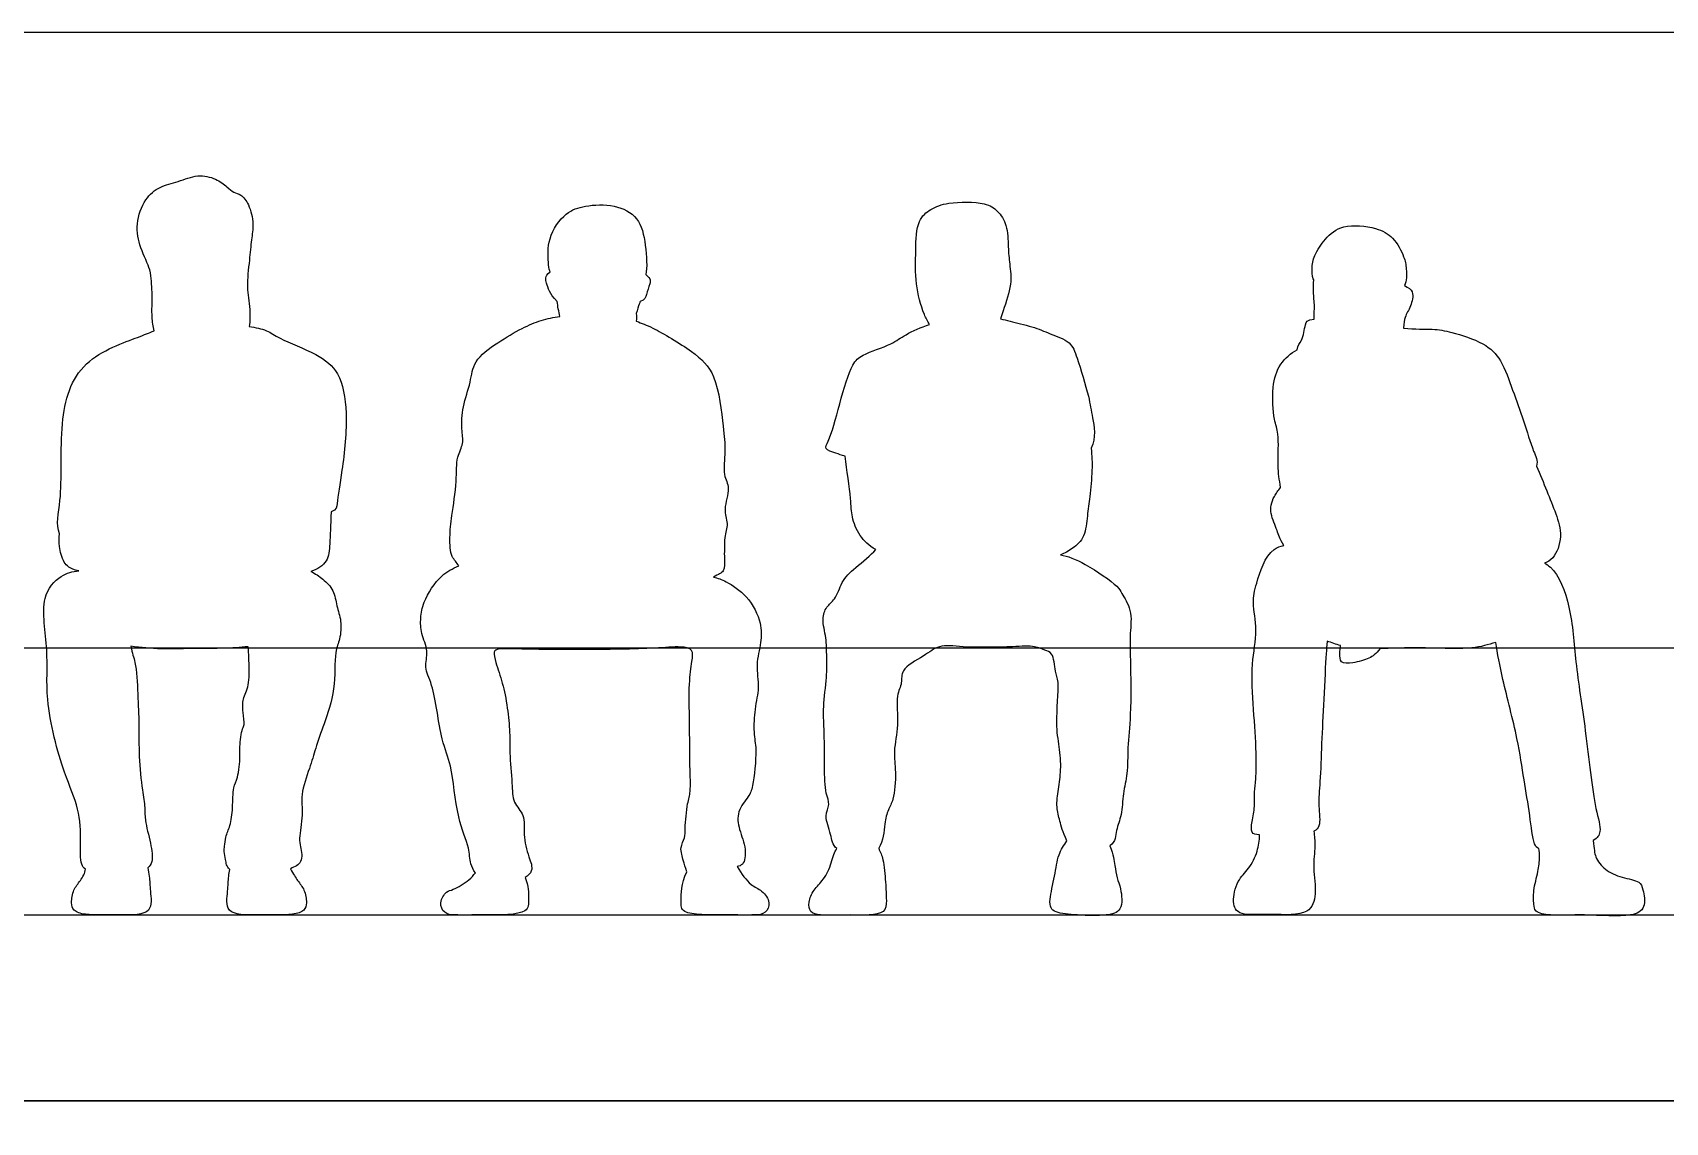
# Model space of a CAD drawing. Header units: millimetres. Extents: x 11.2 to 50.9, y -0.3 to 14.1.
# Drawn here: x 21.341 to 24.134, y 1.969 to 3.835 of the extents above; entities that cross this region are included whole.
import ezdxf

# ---------------------------------------------------------------- set-up
doc = ezdxf.new("R2010")
doc.units = ezdxf.units.MM
for name, color, linetype, true_color in [('AG-DIAGRAM', 7, 'Continuous', 0xfecc66), ('AG-GUIDES', 7, 'Continuous', 0xcccccc), ('AG-OUTLINE', 7, 'Continuous', 0x8000ff), ('X-VPRT', 6, 'Continuous', 0xff00ff)]:
    doc.layers.add(name, color=color, linetype=linetype, true_color=true_color)

msp = doc.modelspace()

# ---------------------------------------------------------------- linework, layer by layer
at = {"layer": 'AG-DIAGRAM'}
msp.add_line((21.2731, 2.3243), (28.6599, 2.3243), dxfattribs=at)
at = {"layer": 'AG-GUIDES'}
msp.add_line((21.2731, 2.7815), (24.8739, 2.7815), dxfattribs=at)
at = {"layer": 'AG-OUTLINE'}
for points, knots in [([(21.5439, 3.4091), (21.5435, 3.4156), (21.543, 3.4293), (21.5237, 3.4665), (21.5163, 3.5069), (21.5314, 3.5504), (21.5578, 3.572), (21.59, 3.579), (21.6226, 3.5927), (21.654, 3.5857), (21.673, 3.5711), (21.6844, 3.5609), (21.6983, 3.5578), (21.7121, 3.54), (21.7197, 3.507), (21.7147, 3.4797), (21.7119, 3.4449), (21.706, 3.398), (21.7131, 3.3683), (21.7126, 3.3417), (21.7114, 3.3314)], [-8.390422, -8.390422, -8.390422, -8.390422, -8.137648, -7.772835, -7.402657, -7.024653, -6.698938, -6.372357, -6.034158, -5.716756, -5.438255, -5.218706, -5.01267, -4.748896, -4.418633, -4.118182, -3.77884, -3.389691, -3.035135, -2.811911, -2.811911, -2.811911, -2.811911]), ([(22.226, 3.4252), (22.2239, 3.4316), (22.2231, 3.4413), (22.2207, 3.4843), (22.2515, 3.5278), (22.2862, 3.5394), (22.3362, 3.5417), (22.38, 3.5198), (22.39, 3.4725), (22.3926, 3.4315), (22.3897, 3.4207)], [4.539333, 4.539333, 4.539333, 4.539333, 4.772093, 5.134048, 5.539923, 5.879943, 6.279319, 6.657624, 7.052574, 7.455922, 7.455922, 7.455922, 7.455922]), ([(22.8752, 3.3352), (22.8719, 3.3404), (22.8617, 3.3609), (22.8503, 3.405), (22.8518, 3.4605), (22.8527, 3.5128), (22.8776, 3.5339), (22.9076, 3.5452), (22.9696, 3.5454), (22.9925, 3.5304), (23.0094, 3.5051), (23.0094, 3.4677), (23.0123, 3.4384), (23.017, 3.4027), (23.0045, 3.3695), (22.9985, 3.3494), (22.9969, 3.3449)], [0.483541, 0.483541, 0.483541, 0.483541, 0.642057, 1.042659, 1.458122, 1.842905, 2.13324, 2.445788, 2.869184, 3.149411, 3.439598, 3.770187, 4.068507, 4.389503, 4.7642, 4.873976, 4.873976, 4.873976, 4.873976]), ([(23.5327, 3.4117), (23.5314, 3.4114), (23.5282, 3.4327), (23.5333, 3.4537), (23.5519, 3.4831), (23.5817, 3.5081), (23.6391, 3.502), (23.6697, 3.4855), (23.6879, 3.4514), (23.6916, 3.4312), (23.6919, 3.4092), (23.6878, 3.4016)], [2.22951, 2.22951, 2.22951, 2.22951, 2.47308, 2.760157, 3.093436, 3.447762, 3.869264, 4.194677, 4.544764, 4.810389, 5.106987, 5.106987, 5.106987, 5.106987]), ([(21.5489, 3.3241), (21.5467, 3.3319), (21.5441, 3.3514), (21.546, 3.3834), (21.5444, 3.4018), (21.5439, 3.4091)], [-0.8619457, -0.8619457, -0.8619457, -0.8619457, -0.6315094, -0.2869113, 0, 0, 0, 0]), ([(22.2381, 3.3746), (22.2246, 3.3878), (22.2208, 3.4054), (22.2164, 3.4173), (22.226, 3.4252)], [-1.100025, -1.100025, -1.100025, -1.100025, -0.487386, 0, 0, 0, 0]), ([(22.3897, 3.4207), (22.3993, 3.413), (22.3965, 3.4045), (22.3908, 3.387), (22.3889, 3.3772), (22.3804, 3.3744)], [-1.160636, -1.160636, -1.160636, -1.160636, -0.802569, -0.350214, 0, 0, 0, 0]), ([(23.5332, 3.3441), (23.5331, 3.3551), (23.5347, 3.3661), (23.5314, 3.3909), (23.5322, 3.4047), (23.5327, 3.4117)], [-0.8319261, -0.8319261, -0.8319261, -0.8319261, -0.5701591, -0.2762647, 0, 0, 0, 0]), ([(23.6878, 3.4016), (23.7029, 3.3952), (23.7029, 3.3773), (23.6943, 3.357), (23.687, 3.3462), (23.6862, 3.3289)], [-1.681132, -1.681132, -1.681132, -1.681132, -1.113637, -0.502654, 0, 0, 0, 0]), ([(22.3804, 3.3744), (22.3797, 3.3728), (22.3782, 3.3706), (22.3754, 3.3605), (22.3736, 3.3538)], [-2.9836983, -2.9836983, -2.9836983, -2.9836983, -2.8533898, -2.6689204, -2.6689204, -2.6689204, -2.6689204]), ([(21.7114, 3.3314), (21.7221, 3.3302), (21.7427, 3.3258), (21.7635, 3.3093), (21.8278, 3.286), (21.8683, 3.2534), (21.881, 3.1817), (21.8718, 3.0889), (21.8609, 3.0317), (21.861, 3.0181), (21.8516, 3.0145)], [-5.366824, -5.366824, -5.366824, -5.366824, -5.0497, -4.745152, -4.265271, -3.850232, -3.364082, -2.782145, -2.337045, -2.121888, -2.121888, -2.121888, -2.121888]), ([(22.0699, 2.922), (22.0662, 2.9281), (22.0554, 2.9368), (22.0539, 2.9723), (22.0577, 3.0082), (22.0672, 3.0658), (22.0648, 3.1074), (22.0793, 3.1312), (22.0738, 3.1569), (22.0758, 3.195), (22.091, 3.2359), (22.0941, 3.2741), (22.1367, 3.3048), (22.1772, 3.3287), (22.2103, 3.3431), (22.2321, 3.3474), (22.2428, 3.3485)], [1.899102, 1.899102, 1.899102, 1.899102, 2.141932, 2.469216, 2.823051, 3.262029, 3.631328, 3.918065, 4.202388, 4.555906, 4.935169, 5.278883, 5.682137, 6.081399, 6.423215, 6.749208, 6.749208, 6.749208, 6.749208]), ([(22.3736, 3.3407), (22.3832, 3.3372), (22.4024, 3.3303), (22.4716, 3.2892), (22.5126, 3.251), (22.5222, 3.16), (22.5271, 3.1203), (22.5208, 3.0776), (22.5357, 3.0553), (22.5214, 3.0192), (22.5318, 2.9947), (22.524, 2.971), (22.5244, 2.9503), (22.524, 2.9352), (22.5255, 2.911), (22.5145, 2.9078), (22.5057, 2.9027)], [0, 0, 0, 0, 0.321712, 0.831734, 1.271824, 1.810016, 2.191155, 2.555538, 2.844417, 3.188795, 3.481884, 3.765747, 4.025681, 4.25851, 4.525391, 4.744174, 4.744174, 4.744174, 4.744174]), ([(22.7308, 3.1099), (22.7243, 3.1111), (22.7166, 3.1146), (22.6933, 3.1216), (22.7053, 3.1376), (22.7214, 3.1996), (22.741, 3.2669), (22.7604, 3.2848), (22.8102, 3.2999), (22.8333, 3.3184), (22.8614, 3.3303), (22.8752, 3.3352)], [0.730573, 0.730573, 0.730573, 0.730573, 0.959745, 1.199905, 1.400687, 1.858224, 2.326522, 2.609876, 3.027755, 3.336343, 3.697451, 3.697451, 3.697451, 3.697451]), ([(22.9969, 3.3449), (23.0024, 3.3435), (23.0134, 3.3404), (23.0525, 3.3317), (23.0818, 3.3188), (23.1172, 3.3067), (23.1282, 3.2778), (23.1488, 3.2102), (23.1531, 3.1787), (23.1608, 3.1418), (23.1519, 3.1231)], [0, 0, 0, 0, 0.249362, 0.622563, 0.980362, 1.377495, 1.714922, 2.216419, 2.59451, 2.998915, 2.998915, 2.998915, 2.998915]), ([(23.5043, 3.2918), (23.505, 3.299), (23.5145, 3.3075), (23.5174, 3.3343), (23.5209, 3.3433), (23.5332, 3.3441)], [4.3293291, 4.3293291, 4.3293291, 4.3293291, 4.6098427, 4.9876829, 5.2327059, 5.2327059, 5.2327059, 5.2327059]), ([(23.6862, 3.3289), (23.7062, 3.3267), (23.7374, 3.3284), (23.7685, 3.3221), (23.8248, 3.305), (23.8551, 3.2747), (23.8731, 3.2217), (23.8919, 3.1717), (23.9065, 3.1203), (23.9164, 3.1026), (23.9138, 3.0926)], [1.650674, 1.650674, 1.650674, 1.650674, 2.048339, 2.421204, 2.898283, 3.309661, 3.776918, 4.2529, 4.721591, 5.01857, 5.01857, 5.01857, 5.01857]), ([(21.3868, 2.977), (21.38, 2.993), (21.3936, 3.0396), (21.3843, 3.1662), (21.4159, 3.2771), (21.5208, 3.3122), (21.5393, 3.3207), (21.5489, 3.3241)], [-2.751494, -2.751494, -2.751494, -2.751494, -2.309317, -1.602203, -0.953661, -0.341034, 0, 0, 0, 0]), ([(23.4759, 3.0562), (23.4739, 3.0689), (23.4698, 3.093), (23.4742, 3.1486), (23.4636, 3.1717), (23.4602, 3.2281), (23.4728, 3.2683), (23.4934, 3.2858), (23.5043, 3.2918)], [0, 0, 0, 0, 0.356335, 0.77169, 1.065786, 1.487064, 1.858826, 2.208931, 2.208931, 2.208931, 2.208931]), ([(22.7835, 2.9499), (22.7713, 2.9559), (22.7536, 2.975), (22.7416, 3.005), (22.7412, 3.0374), (22.7339, 3.0857), (22.7308, 3.1099)], [4.299082, 4.299082, 4.299082, 4.299082, 4.615878, 4.972783, 5.297935, 5.782217, 5.782217, 5.782217, 5.782217]), ([(23.1519, 3.1231), (23.1531, 3.1106), (23.1544, 3.0859), (23.1495, 3.0405), (23.1452, 3.009), (23.1419, 2.9705), (23.121, 2.9515), (23.1066, 2.9435), (23.0995, 2.9405)], [0, 0, 0, 0, 0.343538, 0.7199, 1.03687, 1.35086, 1.657488, 1.926253, 1.926253, 1.926253, 1.926253]), ([(23.9138, 3.0926), (23.9198, 3.0786), (23.9314, 3.0504), (23.9471, 3.0116), (23.9594, 2.9734), (23.946, 2.9358), (23.933, 2.9285), (23.9272, 2.9266)], [-10.048601, -10.048601, -10.048601, -10.048601, -9.660656, -9.289453, -8.927554, -8.570199, -8.377684, -8.377684, -8.377684, -8.377684]), ([(23.4816, 2.9568), (23.4738, 2.9684), (23.471, 2.983), (23.4566, 3.0113), (23.4608, 3.0358), (23.4718, 3.051), (23.4759, 3.0562)], [0.696384, 0.696384, 0.696384, 0.696384, 0.98312, 1.327327, 1.668952, 1.841867, 1.841867, 1.841867, 1.841867]), ([(21.8516, 3.0145), (21.8506, 2.9908), (21.8491, 2.96), (21.8476, 2.9289), (21.8281, 2.9156), (21.817, 2.9124)], [-8.199854, -8.199854, -8.199854, -8.199854, -7.77984, -7.440522, -7.097181, -7.097181, -7.097181, -7.097181]), ([(21.4196, 2.9133), (21.4042, 2.9171), (21.3929, 2.9269), (21.3853, 2.9553), (21.3858, 2.9697), (21.3868, 2.977)], [-0.9194129, -0.9194129, -0.9194129, -0.9194129, -0.6268903, -0.2938907, 0, 0, 0, 0]), ([(22.7169, 2.4379), (22.7084, 2.4441), (22.7079, 2.4638), (22.6939, 2.4929), (22.7063, 2.5137), (22.6961, 2.534), (22.6954, 2.5796), (22.6956, 2.643), (22.6925, 2.6797), (22.7002, 2.7311), (22.6992, 2.7659), (22.6994, 2.7982), (22.6904, 2.8301), (22.6979, 2.8523), (22.7153, 2.8642), (22.7244, 2.8956), (22.7461, 2.918), (22.7753, 2.9399), (22.7835, 2.9499)], [16.749974, 16.749974, 16.749974, 16.749974, 17.032141, 17.366783, 17.63476, 17.897853, 18.298241, 18.770075, 19.135576, 19.554586, 19.906274, 20.241139, 20.57285, 20.843669, 21.099384, 21.419565, 21.75428, 22.106453, 22.106453, 22.106453, 22.106453]), ([(23.0995, 2.9405), (23.1116, 2.939), (23.1425, 2.9263), (23.1973, 2.8888), (23.2035, 2.8748), (23.2232, 2.8454), (23.2174, 2.8046), (23.2193, 2.7604), (23.2205, 2.667), (23.2135, 2.6127), (23.2151, 2.5666), (23.2054, 2.5328), (23.2052, 2.4955), (23.1936, 2.4707), (23.1939, 2.4502), (23.1839, 2.4425)], [1.669107, 1.669107, 1.669107, 1.669107, 2.059545, 2.543497, 2.770965, 3.101441, 3.467214, 3.862623, 4.425404, 4.867569, 5.253832, 5.600685, 5.951771, 6.263183, 6.546627, 6.546627, 6.546627, 6.546627]), ([(23.4401, 2.4613), (23.4332, 2.4618), (23.4247, 2.4636), (23.4269, 2.4856), (23.4324, 2.5098), (23.4308, 2.5351), (23.434, 2.558), (23.4349, 2.6046), (23.4296, 2.6763), (23.4245, 2.7529), (23.4378, 2.8101), (23.4265, 2.8595), (23.4343, 2.8912), (23.4515, 2.9467), (23.4755, 2.9556), (23.4816, 2.9568)], [-5.87647, -5.87647, -5.87647, -5.87647, -5.673569, -5.427892, -5.134324, -4.850653, -4.579361, -4.194751, -3.701821, -3.197374, -2.75849, -2.366958, -2.031064, -1.570975, -1.424981, -1.424981, -1.424981, -1.424981]), ([(21.431, 2.4026), (21.4284, 2.4046), (21.4211, 2.4146), (21.4239, 2.4506), (21.4211, 2.509), (21.3923, 2.5673), (21.3604, 2.6921), (21.3695, 2.7766), (21.3513, 2.8665), (21.3873, 2.907), (21.4092, 2.9124), (21.4196, 2.9133)], [-3.782088, -3.782088, -3.782088, -3.782088, -3.640858, -3.289609, -2.856905, -2.387814, -1.74759, -1.242508, -0.713049, -0.320509, 0, 0, 0, 0]), ([(21.817, 2.9124), (21.8243, 2.9088), (21.8376, 2.8995), (21.8574, 2.8807), (21.8603, 2.8528), (21.8699, 2.8279), (21.8673, 2.7957), (21.8564, 2.7745), (21.8598, 2.7068), (21.8393, 2.6527), (21.825, 2.6098), (21.8149, 2.5758), (21.7982, 2.5303), (21.8044, 2.4972), (21.7959, 2.4553), (21.7992, 2.442), (21.8044, 2.4129), (21.7891, 2.407), (21.7821, 2.4034)], [-11.310721, -11.310721, -11.310721, -11.310721, -11.025647, -10.732296, -10.434148, -10.134284, -9.81751, -9.539018, -9.119684, -8.674666, -8.29141, -7.945077, -7.553462, -7.211135, -6.847601, -6.623906, -6.335641, -6.083655, -6.083655, -6.083655, -6.083655]), ([(22.0983, 2.3967), (22.0947, 2.4008), (22.0882, 2.4154), (22.0887, 2.441), (22.0649, 2.4919), (22.0593, 2.5814), (22.0394, 2.6193), (22.0269, 2.7199), (22.0097, 2.7465), (22.0193, 2.7766), (22.0043, 2.8054), (22.0044, 2.8337), (22.0087, 2.8619), (22.0373, 2.9071), (22.0593, 2.9171), (22.0699, 2.922)], [-4.666398, -4.666398, -4.666398, -4.666398, -4.481279, -4.182347, -3.754827, -3.221376, -2.832581, -2.334318, -2.018323, -1.717712, -1.398258, -1.10345, -0.793297, -0.337831, 0, 0, 0, 0]), ([(23.9272, 2.9266), (23.9308, 2.9248), (23.9504, 2.912), (23.9748, 2.8482), (23.9796, 2.7551), (23.9983, 2.6431), (24.0117, 2.5107), (24.0262, 2.4685), (24.0182, 2.4555), (24.0108, 2.452)], [-6.815539, -6.815539, -6.815539, -6.815539, -6.706804, -6.210422, -5.65298, -5.027947, -4.36506, -4.001956, -3.757003, -3.757003, -3.757003, -3.757003]), ([(22.5057, 2.9027), (22.5131, 2.9008), (22.5283, 2.8955), (22.5672, 2.8696), (22.5878, 2.8261), (22.5882, 2.791), (22.5769, 2.7525), (22.5851, 2.7137), (22.5759, 2.6813), (22.5739, 2.6328), (22.5806, 2.6074), (22.5738, 2.5447), (22.5667, 2.5272), (22.5447, 2.5016), (22.549, 2.4699), (22.5624, 2.4387), (22.5589, 2.4109), (22.5496, 2.4079), (22.5459, 2.4073)], [-21.720308, -21.720308, -21.720308, -21.720308, -21.446389, -21.064935, -20.620506, -20.282041, -19.927581, -19.570282, -19.241496, -18.958695, -18.658932, -18.213264, -17.955957, -17.64213, -17.327564, -16.988282, -16.700419, -16.546833, -16.546833, -16.546833, -16.546833]), ([(21.7097, 2.7835), (21.6957, 2.7822), (21.6671, 2.7802), (21.6209, 2.7812), (21.5609, 2.7784), (21.5262, 2.782), (21.5088, 2.7843)], [-1.621601, -1.621601, -1.621601, -1.621601, -1.249651, -0.858912, -0.416119, 0, 0, 0, 0]), ([(21.5088, 2.7843), (21.511, 2.7715), (21.5182, 2.7569), (21.5208, 2.6988), (21.523, 2.6498), (21.5221, 2.5964), (21.5279, 2.5397), (21.5334, 2.5084), (21.5324, 2.4857), (21.5429, 2.4478), (21.5478, 2.417), (21.5411, 2.4076), (21.5376, 2.405)], [-8.367885, -8.367885, -8.367885, -8.367885, -8.102722, -7.703944, -7.283392, -6.845615, -6.396404, -6.067949, -5.789831, -5.414523, -5.081335, -4.890987, -4.890987, -4.890987, -4.890987]), ([(21.6783, 2.4023), (21.6749, 2.4046), (21.6723, 2.4103), (21.6709, 2.4192), (21.6679, 2.4333), (21.6695, 2.442), (21.6703, 2.4587), (21.6798, 2.4776), (21.6835, 2.5077), (21.6831, 2.5428), (21.6927, 2.5585), (21.6962, 2.5967), (21.6944, 2.6106), (21.6985, 2.644), (21.7043, 2.6495), (21.7002, 2.6721), (21.6995, 2.6943), (21.712, 2.7161), (21.7111, 2.7562), (21.7103, 2.7748), (21.7097, 2.7835)], [-4.938079, -4.938079, -4.938079, -4.938079, -4.759422, -4.585695, -4.372352, -4.200344, -3.972809, -3.711193, -3.391425, -3.058879, -2.808116, -2.466377, -2.229286, -1.910606, -1.75274, -1.491228, -1.216978, -0.937291, -0.630235, -0.356068, -0.356068, -0.356068, -0.356068]), ([(22.4601, 2.3984), (22.4545, 2.4137), (22.4514, 2.4283), (22.4485, 2.4401), (22.4576, 2.457), (22.4565, 2.4728), (22.4605, 2.5159), (22.4675, 2.5357), (22.4647, 2.5818), (22.4652, 2.6489), (22.463, 2.719), (22.4689, 2.7574), (22.4719, 2.7806), (22.4444, 2.7845), (22.3772, 2.7767), (22.1788, 2.779), (22.1268, 2.7805), (22.1336, 2.7543), (22.1453, 2.7212), (22.1529, 2.6831), (22.1579, 2.6328), (22.1563, 2.6011), (22.1618, 2.5507), (22.1611, 2.5167), (22.1843, 2.4957), (22.1795, 2.4614), (22.1887, 2.4247), (22.1986, 2.4017), (22.1884, 2.3912), (22.1834, 2.3885)], [-15.549546, -15.549546, -15.549546, -15.549546, -15.303271, -15.106147, -14.866268, -14.628848, -14.254854, -13.985099, -13.601469, -13.117612, -12.715225, -12.394792, -12.14964, -11.876922, -11.394768, -9.724068, -9.343335, -9.093452, -8.742334, -8.379606, -8.074913, -7.749098, -7.334248, -7.002386, -6.701752, -6.370975, -6.009936, -5.724155, -5.540868, -5.540868, -5.540868, -5.540868]), ([(23.1105, 2.4514), (23.103, 2.4668), (23.0984, 2.4861), (23.0916, 2.5088), (23.0958, 2.5405), (23.1011, 2.5726), (23.0978, 2.6139), (23.0901, 2.6514), (23.0983, 2.7232), (23.0898, 2.7394), (23.0876, 2.7739), (23.0719, 2.777), (23.0539, 2.7862), (23.0158, 2.7826), (22.9338, 2.7817), (22.8919, 2.7882), (22.8662, 2.7667), (22.8248, 2.7461), (22.8295, 2.7207), (22.8167, 2.6989), (22.8237, 2.6488), (22.8125, 2.605), (22.8186, 2.5698), (22.815, 2.5223), (22.8039, 2.5044), (22.7975, 2.4809), (22.7967, 2.4511), (22.7883, 2.4384)], [7.296973, 7.296973, 7.296973, 7.296973, 7.598219, 7.892071, 8.222431, 8.565868, 8.938964, 9.323786, 9.815745, 10.083901, 10.409138, 10.626484, 10.880583, 11.247685, 11.793568, 12.171899, 12.510559, 12.896559, 13.168399, 13.457318, 13.875581, 14.274667, 14.635047, 15.037851, 15.305552, 15.603746, 15.96213, 15.96213, 15.96213, 15.96213]), ([(23.5554, 2.7931), (23.5548, 2.7837), (23.5535, 2.7711), (23.5497, 2.6896), (23.546, 2.6202), (23.544, 2.5533), (23.5396, 2.5128), (23.5454, 2.4787), (23.5374, 2.4698), (23.533, 2.4675)], [-9.140093, -9.140093, -9.140093, -9.140093, -8.882249, -8.373335, -7.868689, -7.402618, -7.026874, -6.692029, -6.522944, -6.522944, -6.522944, -6.522944]), ([(23.6465, 2.7803), (23.6386, 2.7711), (23.6278, 2.7622), (23.6013, 2.7557), (23.5778, 2.7537), (23.5768, 2.7701), (23.578, 2.7808), (23.5787, 2.7854)], [-5.085708, -5.085708, -5.085708, -5.085708, -4.814025, -4.488265, -4.229543, -4.027423, -3.881958, -3.881958, -3.881958, -3.881958]), ([(23.8442, 2.7909), (23.8307, 2.7869), (23.802, 2.7773), (23.7214, 2.7829), (23.6642, 2.7807), (23.6465, 2.7803)], [-1.913675, -1.913675, -1.913675, -1.913675, -1.541652, -0.967087, -0.677314, -0.677314, -0.677314, -0.677314]), ([(23.918, 2.4382), (23.9142, 2.439), (23.9078, 2.447), (23.9025, 2.4978), (23.8919, 2.5569), (23.882, 2.6267), (23.8555, 2.7264), (23.8471, 2.7715), (23.8442, 2.7909)], [-2.988379, -2.988379, -2.988379, -2.988379, -2.800331, -2.398597, -1.946133, -1.459724, -0.875784, -0.41279, -0.41279, -0.41279, -0.41279]), ([(23.533, 2.4675), (23.5338, 2.4592), (23.5357, 2.442), (23.5304, 2.4039), (23.5385, 2.3614), (23.5254, 2.3212), (23.4604, 2.327), (23.4101, 2.3231), (23.398, 2.3339), (23.3935, 2.348), (23.4003, 2.3835), (23.423, 2.4029), (23.4373, 2.4333), (23.4398, 2.4519), (23.4401, 2.4613)], [-3.904674, -3.904674, -3.904674, -3.904674, -3.617696, -3.264527, -2.883836, -2.555824, -2.108035, -1.7032, -1.482869, -1.27046, -0.927979, -0.629116, -0.304313, 0, 0, 0, 0]), ([(22.7883, 2.4384), (22.7912, 2.4321), (22.797, 2.419), (22.8002, 2.38), (22.8017, 2.3504), (22.8011, 2.3221), (22.7372, 2.3255), (22.691, 2.3225), (22.67, 2.3278), (22.6675, 2.3471), (22.6766, 2.3681), (22.6953, 2.3847), (22.708, 2.4124), (22.7126, 2.4331), (22.7169, 2.4379)], [-4.355942, -4.355942, -4.355942, -4.355942, -4.094144, -3.73923, -3.418581, -3.164611, -2.733878, -2.327351, -2.089056, -1.859477, -1.589826, -1.30595, -0.98621, -0.695092, -0.695092, -0.695092, -0.695092]), ([(23.1839, 2.4425), (23.1898, 2.4266), (23.1926, 2.4092), (23.1955, 2.3872), (23.2033, 2.37), (23.207, 2.3303), (23.1761, 2.3223), (23.1301, 2.3237), (23.0924, 2.3272), (23.0816, 2.3358), (23.0804, 2.3526), (23.09, 2.3913), (23.0946, 2.4272), (23.105, 2.4439), (23.1105, 2.4514)], [-3.725115, -3.725115, -3.725115, -3.725115, -3.427448, -3.152892, -2.888738, -2.545698, -2.246093, -1.832454, -1.472454, -1.274869, -1.047405, -0.672196, -0.312675, 0, 0, 0, 0]), ([(24.0108, 2.452), (24.0127, 2.4368), (24.0129, 2.4228), (24.0311, 2.4), (24.0588, 2.3878), (24.091, 2.3831), (24.0963, 2.3678), (24.1021, 2.3351), (24.0731, 2.319), (23.995, 2.3265), (23.9412, 2.3222), (23.9107, 2.3282), (23.9089, 2.3433), (23.9078, 2.3669), (23.9168, 2.398), (23.9195, 2.4224), (23.9186, 2.4331), (23.918, 2.4382)], [-4.658301, -4.658301, -4.658301, -4.658301, -4.392802, -4.090243, -3.761291, -3.442832, -3.218825, -2.904063, -2.603678, -2.083955, -1.637519, -1.342544, -1.138915, -0.854939, -0.517609, -0.229182, 0, 0, 0, 0]), ([(21.5376, 2.405), (21.5388, 2.4002), (21.5413, 2.387), (21.5414, 2.3661), (21.5478, 2.3231), (21.4887, 2.3255), (21.4336, 2.3229), (21.4101, 2.3304), (21.4062, 2.3455), (21.4101, 2.3685), (21.4222, 2.3818), (21.4307, 2.3961), (21.431, 2.4026)], [-2.893342, -2.893342, -2.893342, -2.893342, -2.722806, -2.432023, -2.106565, -1.706621, -1.264652, -1.000184, -0.789377, -0.520564, -0.253283, 0, 0, 0, 0]), ([(21.7821, 2.4034), (21.7872, 2.3938), (21.795, 2.3811), (21.8064, 2.3685), (21.8104, 2.3455), (21.8064, 2.3304), (21.783, 2.3231), (21.7279, 2.3255), (21.6688, 2.3231), (21.6752, 2.3661), (21.6753, 2.3862), (21.6775, 2.3983), (21.6783, 2.4023)], [0.041475, 0.041475, 0.041475, 0.041475, 0.253283, 0.520564, 0.789377, 1.000184, 1.264652, 1.706621, 2.106565, 2.432023, 2.722806, 2.861219, 2.861219, 2.861219, 2.861219]), ([(22.5459, 2.4073), (22.5547, 2.3942), (22.5648, 2.3771), (22.5913, 2.3653), (22.6041, 2.3458), (22.5953, 2.3258), (22.5734, 2.3237), (22.5272, 2.3249), (22.4493, 2.3235), (22.4509, 2.3503), (22.4499, 2.3772), (22.4601, 2.3984)], [0.138704, 0.138704, 0.138704, 0.138704, 0.46733, 0.671316, 0.934916, 1.174308, 1.418813, 1.842697, 2.332524, 2.626359, 3.080393, 3.080393, 3.080393, 3.080393]), ([(22.1834, 2.3885), (22.1896, 2.3738), (22.1887, 2.3513), (22.1903, 2.3235), (22.1125, 2.3249), (22.0662, 2.3237), (22.0444, 2.3258), (22.0355, 2.3458), (22.0483, 2.3653), (22.0609, 2.367), (22.0886, 2.3836), (22.095, 2.3922), (22.0983, 2.3967)], [-3.123195, -3.123195, -3.123195, -3.123195, -2.797344, -2.496159, -1.994079, -1.559592, -1.30897, -1.06359, -0.793397, -0.584308, -0.247462, 0, 0, 0, 0])]:
    msp.add_open_spline(points, degree=3, knots=knots, dxfattribs=at)
for points in [[(22.2428, 3.3485), (22.2409, 3.3577), (22.2393, 3.3658), (22.2381, 3.3746)], [(22.3736, 3.3538), (22.3737, 3.3493), (22.3738, 3.3451), (22.3736, 3.3407)], [(23.5787, 2.7854), (23.5707, 2.7876), (23.5634, 2.7903), (23.5554, 2.7931)]]:
    msp.add_open_spline(points, degree=3, dxfattribs=at)
at = {"layer": 'X-VPRT'}
for points in [[(21.0131, 3.8347), (21.0131, 2.0059), (28.8631, 2.0059), (28.8631, 3.8347)], [(21.0131, 2.0059), (21.0131, 0.1771), (28.8631, 0.1771), (28.8631, 2.0059)]]:
    msp.add_lwpolyline(points, close=True, dxfattribs=at)

doc.saveas('drawing.dxf')
